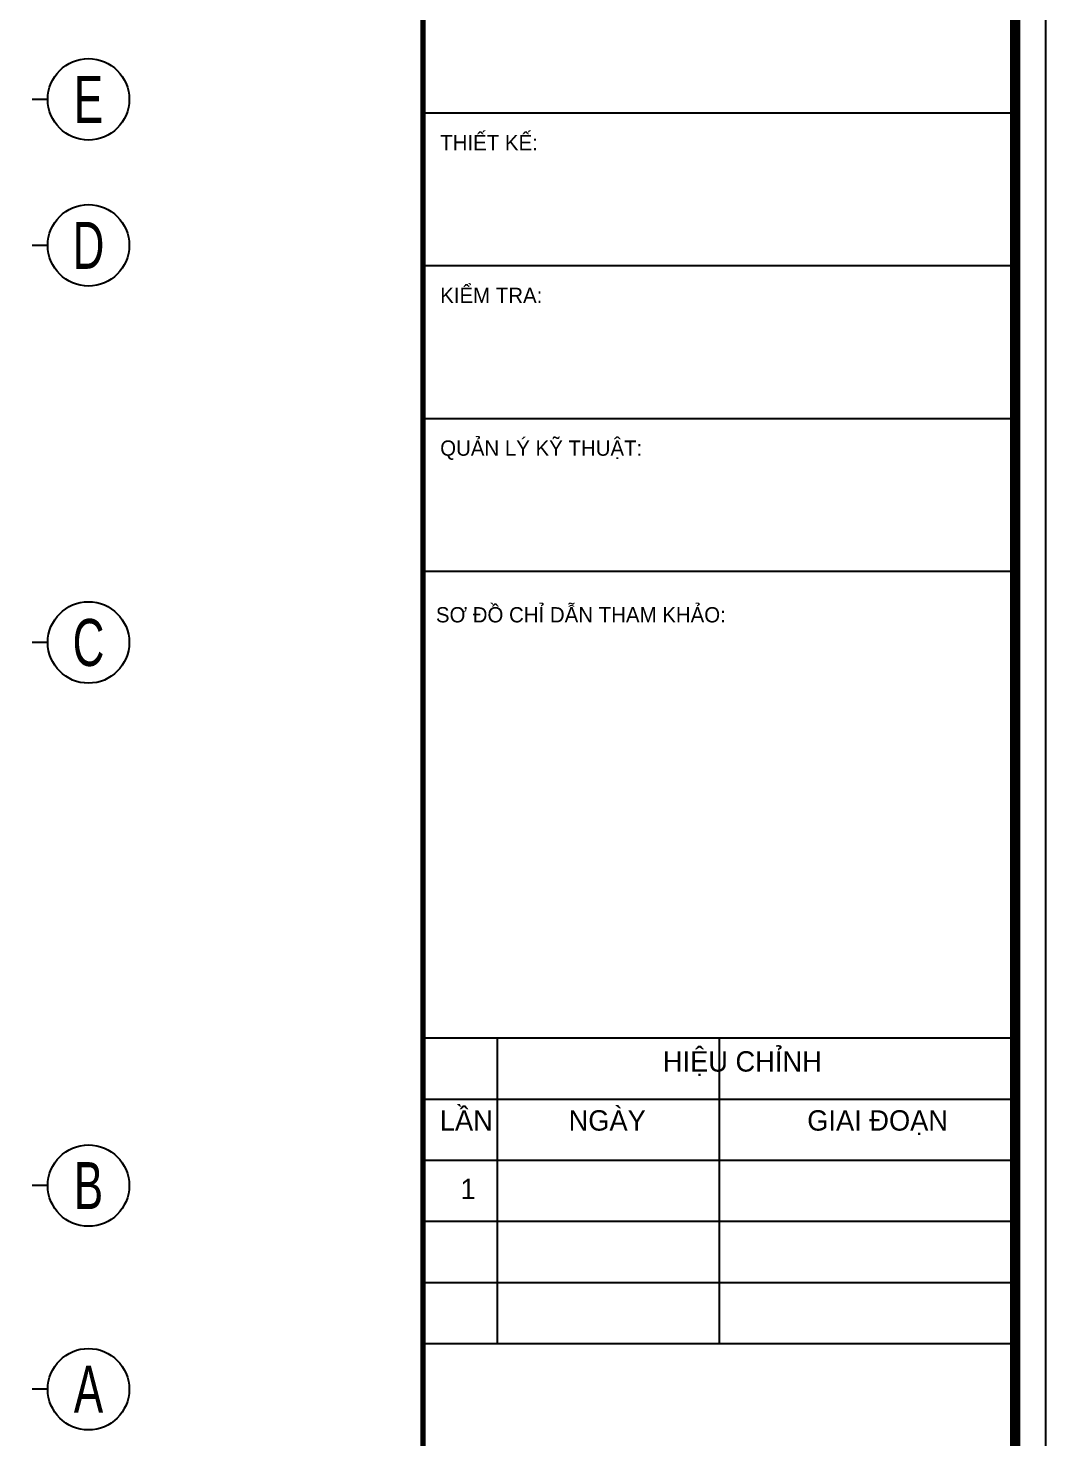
# Model space of a CAD drawing. Header units: metres. Extents: x 352651 to 1421851, y -87441 to -24441.
# Drawn here: x 1316263 to 1331251, y -76652 to -55888 of the extents above; entities that cross this region are included whole.
import ezdxf
from ezdxf.enums import TextEntityAlignment as Align

# ---------------------------------------------------------------- set-up
doc = ezdxf.new("R2010")
doc.units = ezdxf.units.M
doc.header["$LTSCALE"] = 300
doc.header["$MEASUREMENT"] = 0
doc.layers.get('0').update_dxf_attribs({"linetype": 'CONTINUOUS'})
for name, color, linetype in [('0-TEXT', 7, 'CONTINUOUS'), ('0-THAY', 7, 'CONTINUOUS'), ('HATCH', 145, 'CONTINUOUS'), ('TEXT', 4, 'CONTINUOUS'), ('THAY', 9, 'CONTINUOUS')]:
    doc.layers.add(name, color=color, linetype=linetype)
doc.styles.add('CHUTENTRUC', font='VnAvantH.TTF', dxfattribs={"width": 0.8})
doc.styles.add('VnAvntH', font='VnAvantH.TTF', dxfattribs={"width": 0.85})

# ---------------------------------------------------------------- blocks, each defined once
blk = doc.blocks.new('TENTRUC')
at = {"layer": '0-THAY'}
blk.add_line((0, -1.4), (0, -0.4), dxfattribs=at)
blk.add_circle((0, -4), 2.6, dxfattribs=at)
at = {"layer": '0-TEXT', "style": 'CHUTENTRUC', "width": 0.7}
blk.add_attdef('E5', text='', height=3, dxfattribs=at).set_placement((0, -4), align=Align.MIDDLE_CENTER)

msp = doc.modelspace()

# ---------------------------------------------------------------- linework, layer by layer
for const_width in [150, 51.9]:
    msp.add_lwpolyline([(1248600.9, -85490.5), (1330800.9, -85490.5), (1330800.9, -26390.5), (1248600.9, -26390.5)], close=True, dxfattribs=dict(const_width=const_width))
at = {"const_width": 75.4}
msp.add_lwpolyline([(1322077.7, -26390.5), (1322077.7, -85490.5)], dxfattribs=at)
at = {"layer": 'HATCH', "linetype": 'ByBlock'}
msp.add_lwpolyline([(1248150.9, -85940.5), (1331250.9, -85940.5), (1331250.9, -25940.5), (1248150.9, -25940.5)], close=True, dxfattribs=at)
at = {"layer": 'THAY'}
for p, q in [((1330800.9, -57140.5), (1322077.7, -57140.5)), ((1330800.9, -59390.5), (1322077.7, -59390.5)), ((1330800.9, -61640.5), (1322077.7, -61640.5)), ((1330800.9, -63890.5), (1322077.7, -63890.5)), ((1330800.9, -70767.3), (1322077.7, -70767.3)), ((1326439.3, -70767.3), (1326439.3, -75267.3)), ((1330800.9, -71667.3), (1322077.7, -71667.3)), ((1330800.9, -72567.3), (1322077.7, -72567.3)), ((1330800.9, -73467.3), (1322077.7, -73467.3)), ((1330800.9, -73467.3), (1322077.7, -73467.3)), ((1330800.9, -74367.3), (1322077.7, -74367.3)), ((1330800.9, -75267.3), (1322077.7, -75267.3))]:
    msp.add_line(p, q, dxfattribs=at)
at = {"layer": 'THAY', "linetype": 'ByBlock'}
msp.add_lwpolyline([(1248150.9, -85940.5), (1331250.9, -85940.5), (1331250.9, -25940.5), (1248150.9, -25940.5)], close=True, dxfattribs=at)
at = {"layer": 'THAY'}
msp.add_lwpolyline([(1323168.1, -70767.3), (1323168.1, -75267.3)], dxfattribs=at)

# ---------------------------------------------------------------- block references
at = {"layer": 'TEXT'}
ref = msp.add_blockref('TENTRUC', (1316228.4, -56936.2), dxfattribs=dict(at, xscale=230.7692307692487, yscale=230.7692307692487, zscale=230.7692307692917, rotation=90))
ref.add_attrib('E5', 'e', dxfattribs={"layer": '0-TEXT', "height": 692.3, "style": 'CHUTENTRUC', "width": 0.7}).set_placement((1317151.5, -56936.2), align=Align.MIDDLE_CENTER)
ref = msp.add_blockref('TENTRUC', (1316228.4, -59086.2), dxfattribs=dict(at, xscale=230.7692307692487, yscale=230.7692307692487, zscale=230.7692307692917, rotation=90))
ref.add_attrib('E5', 'd', dxfattribs={"layer": '0-TEXT', "height": 692.3, "style": 'CHUTENTRUC', "width": 0.7}).set_placement((1317151.5, -59086.2), align=Align.MIDDLE_CENTER)
ref = msp.add_blockref('TENTRUC', (1316228.4, -64936.2), dxfattribs=dict(at, xscale=230.7692307692487, yscale=230.7692307692487, zscale=230.7692307692917, rotation=90))
ref.add_attrib('E5', 'c', dxfattribs={"layer": '0-TEXT', "height": 692.3, "style": 'CHUTENTRUC', "width": 0.7}).set_placement((1317151.5, -64936.2), align=Align.MIDDLE_CENTER)
ref = msp.add_blockref('TENTRUC', (1316228.4, -72936.2), dxfattribs=dict(at, xscale=230.7692307692487, yscale=230.7692307692487, zscale=230.7692307692917, rotation=90))
ref.add_attrib('E5', 'b', dxfattribs={"layer": '0-TEXT', "height": 692.3, "style": 'CHUTENTRUC', "width": 0.7}).set_placement((1317151.5, -72936.2), align=Align.MIDDLE_CENTER)
ref = msp.add_blockref('TENTRUC', (1316228.4, -75936.2), dxfattribs=dict(at, xscale=230.7692307692487, yscale=230.7692307692487, zscale=230.7692307692917, rotation=90))
ref.add_attrib('E5', 'a', dxfattribs={"layer": '0-TEXT', "height": 692.3, "style": 'CHUTENTRUC', "width": 0.7}).set_placement((1317151.5, -75936.2), align=Align.MIDDLE_CENTER)

# ---------------------------------------------------------------- texts
at = {"layer": 'TEXT', "style": 'VnAvntH'}
for s, height, p in [('thiÕt kÕ:', 225, (1322331.3, -57685.7)), ('kiÓm tra:', 225, (1322331.3, -59935.7)), ('qu¶n lý kü thuËt:', 225, (1322331.3, -62185.7)), ('S¬ ®å chØ dÉn tham kh¶o:', 225, (1322268.2, -64640.5)), ('hiÖu chØnh', 300, (1325610.7, -71257.3)), ('lÇn', 300, (1322325.6, -72126.6)), ('ngµy', 300, (1324222.9, -72126.6)), ('giai ®o¹n', 300, (1327737.5, -72126.6)), ('1', 300, (1322630.3, -73135.7))]:
    msp.add_text(s, height=height, dxfattribs=at).set_placement(p)

doc.saveas('drawing.dxf')
